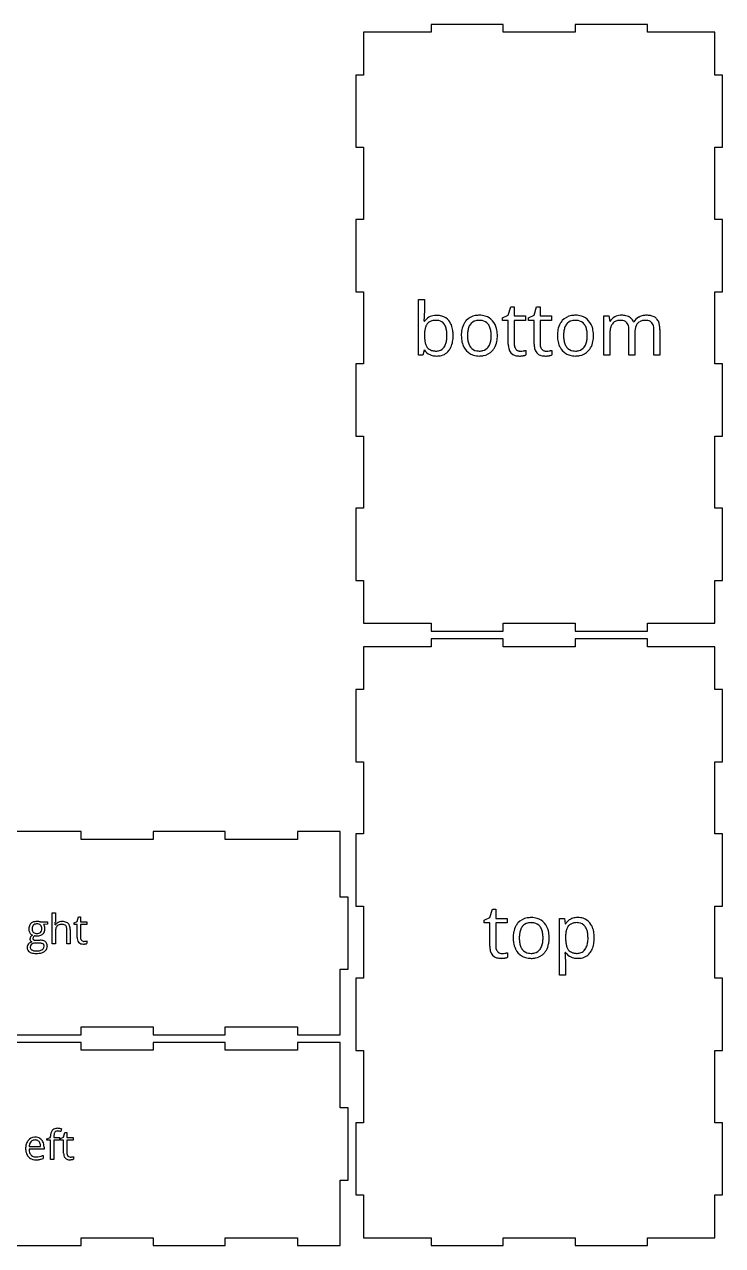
# Model space of a CAD drawing. Header units: millimetres. Extents: x 0 to 521, y 3 to 472.
# Drawn here: x 252.6 to 521, y 3 to 472 of the extents above; entities that cross this region are included whole.
import ezdxf

# ---------------------------------------------------------------- set-up
doc = ezdxf.new("R2010")
doc.units = ezdxf.units.MM

msp = doc.modelspace()

# ---------------------------------------------------------------- linework, layer by layer
at = {"layer": 'bottom_labelLayer'}
for p, q in [((404.11, 344.93), (404.11, 366.35)), ((404.11, 366.35), (406.4, 366.35)), ((406.4, 366.35), (406.4, 361.15)), ((438.59, 360.29), (439.55, 363.51)), ((439.55, 363.51), (440.88, 363.51)), ((440.88, 363.51), (440.88, 360.02)), ((448.54, 360.29), (449.51, 363.51)), ((449.51, 363.51), (450.83, 363.51)), ((450.83, 363.51), (450.83, 360.02)), ((406.29, 358.01), (406.4, 358.01)), ((436.43, 359.34), (438.59, 360.29)), ((436.43, 358.24), (436.43, 359.34)), ((438.59, 358.24), (436.43, 358.24)), ((438.59, 349.26), (438.59, 358.24)), ((440.88, 360.02), (445.25, 360.02)), ((445.25, 358.24), (440.88, 358.24)), ((440.88, 358.24), (440.88, 349.36)), ((445.25, 360.02), (445.25, 358.24)), ((446.38, 359.34), (448.54, 360.29)), ((446.38, 358.24), (446.38, 359.34)), ((448.54, 358.24), (446.38, 358.24)), ((448.54, 349.26), (448.54, 358.24)), ((450.83, 360.02), (455.21, 360.02)), ((455.21, 358.24), (450.83, 358.24)), ((450.83, 358.24), (450.83, 349.36)), ((455.21, 360.02), (455.21, 358.24)), ((475.37, 344.93), (475.37, 360.02)), ((475.37, 360.02), (477.23, 360.02)), ((477.23, 360.02), (477.6, 357.95)), ((477.6, 357.95), (477.71, 357.95)), ((486.8, 357.73), (486.91, 357.73)), ((477.65, 352.84), (477.65, 344.93)), ((484.98, 344.93), (484.98, 354.74)), ((487.26, 353.35), (487.26, 344.93)), ((494.6, 344.93), (494.6, 354.74)), ((496.89, 354.77), (496.89, 344.93)), ((405.75, 344.93), (404.11, 344.93)), ((406.23, 346.87), (405.75, 344.93)), ((406.4, 346.87), (406.23, 346.87)), ((445.36, 346.81), (445.36, 345.06)), ((455.32, 346.81), (455.32, 345.06)), ((477.65, 344.93), (475.37, 344.93)), ((487.26, 344.93), (484.98, 344.93)), ((496.89, 344.93), (494.6, 344.93))]:
    msp.add_line(p, q, dxfattribs=at)
for centre, radius, start, end in [((358.74, 361.11), 47.66, 358.1123, 0.0484), ((372, 360.66), 34.38, 355.7239, 358.1259), ((377.84, 360.26), 28.54, 355.4715, 355.6528), ((410.66, 355.03), 5.2, 95.1835, 145.1109), ((410.57, 354.67), 3.91, 143.3382, 161.256), ((409.84, 355.15), 3.04, 120.1403, 142.4249), ((410.28, 354.33), 3.97, 100.4469, 119.6701), ((410.75, 351.93), 6.42, 89.5731, 100.7324), ((411.12, 352.46), 7.81, 89.8743, 96.8146), ((410.84, 353.06), 5.29, 78.6781, 90.375), ((411.2, 353.28), 6.99, 74.2393, 90.5624), ((411.28, 354.97), 3.33, 35.5408, 79.8011), ((411.66, 354.97), 5.23, 38.5631, 74.067), ((410.91, 354.7), 3.79, 32.7034, 35.5243), ((409.89, 354.12), 4.97, 15.7779, 32.0151), ((410.47, 354.05), 6.74, 16.4709, 38.4075), ((428.39, 353.36), 7.76, 150.7111, 169.4695), ((427.1, 354.02), 6.31, 138.176, 150.2287), ((426.89, 354.19), 6.05, 99.1759, 137.9833), ((427.83, 354.03), 4.73, 142.9026, 162.375), ((426.94, 354.65), 3.64, 103.4685, 142.3119), ((427.48, 351.41), 8.88, 89.7326, 100.076), ((427.4, 352.91), 5.44, 89.4806, 103.8805), ((427.48, 352.59), 5.76, 79.3453, 90.3175), ((427.59, 352.61), 7.68, 73.5223, 90.5692), ((427.92, 354.54), 3.76, 37.9578, 80.4006), ((428.05, 354.25), 5.98, 41.1446, 73.2134), ((427.15, 354), 4.71, 20.0257, 37.4351), ((427.19, 353.51), 7.12, 13.5014, 41.0703), ((465.33, 353.36), 7.76, 150.7111, 169.4695), ((464.05, 354.02), 6.31, 138.176, 150.2287), ((463.83, 354.19), 6.05, 99.1759, 137.9833), ((464.78, 354.03), 4.73, 142.9026, 162.375), ((463.89, 354.65), 3.64, 103.4685, 142.3119), ((464.42, 351.41), 8.88, 89.7326, 100.076), ((464.34, 352.91), 5.44, 89.4806, 103.8805), ((464.43, 352.59), 5.76, 79.3453, 90.3175), ((464.54, 352.61), 7.68, 73.5223, 90.5692), ((464.86, 354.54), 3.76, 37.9578, 80.4006), ((464.99, 354.25), 5.98, 41.1446, 73.2134), ((464.09, 354), 4.71, 20.0257, 37.4351), ((464.13, 353.51), 7.12, 13.5014, 41.0703), ((481.58, 355.67), 4.49, 117.121, 149.5424), ((481.72, 354.76), 3.83, 143.077, 161.3914), ((481.02, 355.23), 3, 123.7021, 142.3022), ((481.32, 354.72), 3.59, 101.1546, 123.0656), ((482.04, 354.86), 5.43, 93.8343, 117.5072), ((481.75, 352.67), 5.68, 89.5573, 101.4832), ((482.17, 353.74), 6.55, 89.9662, 94.2832), ((481.81, 353), 5.35, 85.5238, 90.0793), ((482.24, 352.81), 7.48, 77.5572, 90.5513), ((481.96, 354.55), 3.79, 72.3601, 85.9562), ((482.4, 355.87), 2.4, 41.0611, 72.8994), ((482.94, 355.8), 4.42, 52.7027, 78.0054), ((482.09, 355.67), 2.76, 20.7071, 40.0217), ((480.72, 355.15), 4.23, 7.9864, 20.795), ((483.18, 356.26), 3.9, 22.2098, 51.4971), ((491.05, 355.36), 4.77, 119.4042, 150.1829), ((491.22, 354.75), 3.78, 140.9765, 161.17), ((490.61, 355.19), 3.03, 122.3597, 140.2884), ((491.58, 354.55), 5.73, 118.2583, 120.063), ((491.58, 354.49), 5.79, 95.8635, 117.9693), ((490.95, 354.59), 3.72, 101.0032, 121.784), ((491.39, 352.47), 5.88, 89.5621, 101.2962), ((491.77, 353.08), 7.21, 89.9197, 96.2618), ((491.44, 353.04), 5.31, 85.8144, 90.0686), ((491.83, 352.35), 7.95, 79.9361, 90.3804), ((491.58, 354.55), 3.79, 72.6396, 86.2568), ((492.02, 355.87), 2.41, 41.0408, 73.1793), ((492.36, 355.21), 5.03, 62.9723, 80.1665), ((491.72, 355.67), 2.76, 20.7071, 40.0217), ((490.34, 355.15), 4.23, 7.9864, 20.795), ((492.92, 356.35), 3.77, 44.229, 62.6229), ((492.75, 356.28), 3.94, 19.5612, 43.3161), ((490.36, 355.38), 6.49, 7.5042, 19.9645), ((424.01, 352.5), 17.61, 177.6177, 180.0425), ((421.51, 352.43), 15.11, 179.7763, 185.7075), ((418.71, 352.77), 12.31, 171.0668, 177.8457), ((413.62, 353.59), 7.15, 160.8927, 171.2334), ((406.61, 353.15), 8.38, 6.1649, 16.0396), ((401.53, 352.57), 13.5, 359.7681, 6.3095), ((401.93, 352.46), 13.1, 353.4935, 0.2205), ((407.05, 352.98), 10.32, 5.1339, 16.7973), ((404, 352.41), 13.4, 350.6563, 0.338), ((402.73, 352.52), 14.67, 359.8779, 5.4094), ((432.42, 352.57), 11.87, 169.2443, 180.3881), ((431.99, 352.44), 11.43, 179.7745, 189.0933), ((435, 352.54), 12.08, 173.0086, 180.2464), ((434.49, 352.43), 11.57, 179.706, 187.9161), ((430.63, 353.09), 7.68, 162.0653, 173.1675), ((424.82, 353.14), 7.19, 7.744, 20.069), ((420.64, 352.54), 11.4, 359.7076, 7.8973), ((420.01, 352.44), 12.04, 353.5363, 0.2014), ((423.86, 352.64), 10.55, 1.1277, 13.88), ((422.61, 352.41), 11.81, 349.1762, 0.3863), ((421, 352.49), 13.42, 359.9919, 1.5419), ((469.36, 352.57), 11.87, 169.2443, 180.3881), ((468.93, 352.44), 11.43, 179.7745, 189.0933), ((471.94, 352.54), 12.08, 173.0086, 180.2464), ((471.44, 352.43), 11.57, 179.706, 187.9161), ((467.58, 353.09), 7.68, 162.0653, 173.1675), ((461.76, 353.14), 7.19, 7.744, 20.069), ((457.59, 352.54), 11.4, 359.7076, 7.8973), ((456.95, 352.44), 12.04, 353.5363, 0.2014), ((460.81, 352.64), 10.55, 1.1277, 13.88), ((459.55, 352.41), 11.81, 349.1762, 0.3863), ((457.95, 352.49), 13.42, 359.9919, 1.5419), ((493.57, 352.85), 15.91, 178.0976, 180.0253), ((489.14, 353.05), 11.49, 171.3042, 178.3502), ((484.51, 353.77), 6.8, 161.0235, 171.4469), ((478.24, 354.78), 6.74, 359.6948, 8.1472), ((497.31, 353.41), 10.05, 172.3777, 180.183), ((500, 353.35), 12.73, 179.8945, 180.0001), ((493.5, 353.93), 6.2, 160.8732, 172.5272), ((487.86, 354.78), 6.74, 359.6948, 8.1472), ((486.41, 354.82), 10.48, 359.7107, 7.6907), ((415.55, 351.81), 9.12, 185.5925, 194.2051), ((411.73, 350.82), 5.18, 193.943, 208.0218), ((410.19, 350.04), 3.45, 208.5537, 217.5605), ((410.06, 349.98), 3.32, 218.169, 253.8047), ((411.24, 349.9), 3.29, 286.0163, 326.8497), ((409.61, 350.98), 5.25, 326.7105, 343.6662), ((406.55, 351.91), 8.45, 343.4171, 353.6369), ((410.72, 350.72), 6.42, 321.3161, 335.5436), ((408.67, 351.61), 8.66, 335.8306, 350.8255), ((429.05, 351.94), 8.46, 188.9103, 205.3171), ((428.18, 351.58), 7.51, 205.656, 208.4461), ((427.05, 350.89), 6.19, 207.7947, 238.6758), ((430.25, 351.82), 7.29, 187.7639, 200.0977), ((427.91, 350.96), 4.8, 200.0846, 216.9132), ((427.06, 350.35), 3.75, 217.301, 261.7099), ((427.95, 350.31), 3.69, 284.5662, 322.6334), ((426.97, 351.02), 4.91, 323.0089, 342.639), ((424.16, 351.94), 7.86, 342.3616, 353.7538), ((427.81, 350.98), 6.38, 318.144, 329.7566), ((426.59, 351.61), 7.75, 330.2507, 349.4116), ((445.77, 349.18), 7.18, 179.3551, 192.8478), ((442.17, 348.21), 3.46, 190.3818, 253.8772), ((445.48, 349.33), 4.6, 179.6416, 189.7506), ((443.85, 349.04), 2.95, 189.548, 205.7874), ((443.19, 348.73), 2.22, 206.1294, 221.4084), ((443.11, 348.68), 2.12, 221.5949, 262.3505), ((455.73, 349.18), 7.18, 179.3551, 192.8478), ((452.12, 348.21), 3.46, 190.3818, 253.8772), ((455.43, 349.33), 4.6, 179.6416, 189.7506), ((453.81, 349.04), 2.95, 189.548, 205.7874), ((453.14, 348.73), 2.22, 206.1294, 221.4084), ((453.07, 348.68), 2.12, 221.5949, 262.3505), ((465.99, 351.94), 8.46, 188.9103, 205.3171), ((465.12, 351.58), 7.51, 205.656, 208.4461), ((463.99, 350.89), 6.19, 207.7947, 238.6758), ((467.19, 351.82), 7.29, 187.7639, 200.0977), ((464.85, 350.96), 4.8, 200.0846, 216.9132), ((464, 350.35), 3.75, 217.301, 261.7099), ((464.89, 350.31), 3.69, 284.5662, 322.6334), ((463.91, 351.02), 4.91, 323.0089, 342.639), ((461.1, 351.94), 7.86, 342.3616, 353.7538), ((464.75, 350.98), 6.38, 318.144, 329.7566), ((463.53, 351.61), 7.75, 330.2507, 349.4116), ((410.51, 349.81), 5.06, 215.585, 245.8362), ((410.9, 350.7), 6.03, 245.9802, 255.5456), ((410.68, 351.88), 5.31, 253.1382, 266.8483), ((411.09, 351.58), 6.93, 255.7755, 270.3186), ((410.85, 353.91), 7.35, 266.3775, 270.0511), ((410.91, 351.12), 4.56, 269.3869, 285.8631), ((411.14, 352.4), 7.75, 269.9226, 275.5481), ((411.51, 350.08), 5.41, 274.064, 321.4081), ((427.12, 351.04), 6.36, 238.8116, 253.2428), ((427.37, 351.99), 7.34, 253.5437, 270.4182), ((427.45, 352.24), 5.68, 260.5033, 270.2477), ((427.46, 353.53), 8.88, 269.7503, 279.8033), ((427.53, 351.87), 5.31, 269.4482, 284.7256), ((428.03, 350.8), 6.09, 278.8959, 317.9979), ((442.88, 350.62), 5.97, 253.7848, 270.8852), ((443.29, 349.59), 3.06, 261.3266, 270.1913), ((442.97, 350.51), 5.86, 270.0031, 270.7603), ((442.93, 351.77), 7.13, 270.8932, 275.5484), ((443.31, 354.04), 7.51, 269.8804, 278.3028), ((442.67, 354.54), 9.91, 275.526, 279.294), ((442.9, 353.21), 8.55, 279.1862, 280.1143), ((443.39, 353.46), 6.92, 278.4154, 279.0079), ((443.29, 351.13), 6.43, 280.0069, 283.3736), ((442.54, 358.84), 12.36, 278.959, 280.5104), ((443.86, 348.74), 3.98, 283.307, 288.1198), ((443.35, 354.53), 7.98, 280.4848, 282.6268), ((444.05, 351.41), 4.78, 282.5877, 285.5795), ((444.4, 347.1), 2.25, 287.9888, 295.3048), ((444.4, 350.11), 3.44, 285.7245, 286.2558), ((452.83, 350.62), 5.97, 253.7848, 270.8852), ((453.24, 349.59), 3.06, 261.3266, 270.1913), ((452.92, 350.51), 5.86, 270.0031, 270.7603), ((452.89, 351.77), 7.13, 270.8932, 275.5484), ((453.27, 354.04), 7.51, 269.8804, 278.3028), ((452.62, 354.54), 9.91, 275.526, 279.294), ((452.86, 353.21), 8.55, 279.1862, 280.1143), ((453.34, 353.46), 6.92, 278.4154, 279.0079), ((453.24, 351.13), 6.43, 280.0069, 283.3736), ((452.5, 358.84), 12.36, 278.959, 280.5104), ((453.82, 348.74), 3.98, 283.307, 288.1198), ((453.3, 354.53), 7.98, 280.4848, 282.6268), ((454.01, 351.41), 4.78, 282.5877, 285.5795), ((454.36, 347.1), 2.25, 287.9888, 295.3048), ((454.36, 350.11), 3.44, 285.7245, 286.2558), ((464.07, 351.04), 6.36, 238.8116, 253.2428), ((464.31, 351.99), 7.34, 253.5437, 270.4182), ((464.4, 352.24), 5.68, 260.5033, 270.2477), ((464.4, 353.53), 8.88, 269.7503, 279.8033), ((464.47, 351.87), 5.31, 269.4482, 284.7256), ((464.97, 350.8), 6.09, 278.8959, 317.9979)]:
    msp.add_arc(centre, radius, start, end, dxfattribs=at)
at = {"layer": 'bottom_outsideCutPath'}
for p, q in [((436.64, 472), (408.91, 472)), ((408.91, 472), (408.91, 469)), ((436.64, 469), (436.64, 472)), ((492.09, 472), (464.36, 472)), ((464.36, 472), (464.36, 469)), ((492.09, 469), (492.09, 472)), ((383, 469), (383, 452.53)), ((408.91, 469), (383, 469)), ((464.36, 469), (436.64, 469)), ((518, 469), (492.09, 469)), ((518, 452.53), (518, 469)), ((383, 452.53), (380, 452.53)), ((380, 452.53), (380, 424.81)), ((521, 452.53), (518, 452.53)), ((521, 424.81), (521, 452.53)), ((380, 424.81), (383, 424.81)), ((383, 424.81), (383, 397.09)), ((518, 397.09), (518, 424.81)), ((518, 424.81), (521, 424.81)), ((383, 397.09), (380, 397.09)), ((380, 397.09), (380, 369.36)), ((521, 397.09), (518, 397.09)), ((521, 369.36), (521, 397.09)), ((380, 369.36), (383, 369.36)), ((383, 369.36), (383, 341.64)), ((518, 341.64), (518, 369.36)), ((518, 369.36), (521, 369.36)), ((383, 341.64), (380, 341.64)), ((380, 341.64), (380, 313.91)), ((521, 341.64), (518, 341.64)), ((521, 313.91), (521, 341.64)), ((380, 313.91), (383, 313.91)), ((383, 313.91), (383, 286.19)), ((518, 286.19), (518, 313.91)), ((518, 313.91), (521, 313.91)), ((383, 286.19), (380, 286.19)), ((380, 286.19), (380, 258.47)), ((521, 286.19), (518, 286.19)), ((521, 258.47), (521, 286.19)), ((380, 258.47), (383, 258.47)), ((383, 258.47), (383, 242)), ((518, 242), (518, 258.47)), ((518, 258.47), (521, 258.47)), ((383, 242), (408.91, 242)), ((408.91, 242), (408.91, 239)), ((436.64, 239), (436.64, 242)), ((436.64, 242), (464.36, 242)), ((464.36, 242), (464.36, 239)), ((492.09, 239), (492.09, 242)), ((492.09, 242), (518, 242)), ((408.91, 239), (436.64, 239)), ((464.36, 239), (492.09, 239))]:
    msp.add_line(p, q, dxfattribs=at)
at = {"layer": 'left_labelLayer'}
for p, q in [((266.9, 47.78), (266.57, 46.76)), ((261.17, 44.05), (262.66, 44.5)), ((261.17, 43.47), (261.17, 44.05)), ((262.66, 43.47), (261.17, 43.47)), ((262.66, 44.5), (262.66, 44.97)), ((262.66, 36.11), (262.66, 43.47)), ((263.92, 45), (263.92, 44.46)), ((263.92, 44.46), (266.05, 44.46)), ((266.05, 43.47), (263.92, 43.47)), ((263.92, 43.47), (263.92, 36.11)), ((266.05, 44.46), (266.05, 43.47)), ((266.47, 44.08), (267.66, 44.61)), ((266.47, 43.47), (266.47, 44.08)), ((267.66, 43.47), (266.47, 43.47)), ((267.66, 44.61), (268.2, 46.39)), ((267.66, 38.51), (267.66, 43.47)), ((268.2, 46.39), (268.93, 46.39)), ((268.93, 46.39), (268.93, 44.46)), ((268.93, 44.46), (271.35, 44.46)), ((271.35, 43.47), (268.93, 43.47)), ((268.93, 43.47), (268.93, 38.56)), ((271.35, 44.46), (271.35, 43.47)), ((260.13, 40.05), (254.38, 40.05)), ((254.41, 41.08), (258.77, 41.08)), ((259.77, 37.62), (259.77, 36.5)), ((260.13, 40.85), (260.13, 40.05)), ((263.92, 36.11), (262.66, 36.11)), ((271.41, 37.15), (271.41, 36.18))]:
    msp.add_line(p, q, dxfattribs=at)
for centre, radius, start, end in [((265.37, 45.59), 2.65, 141.7434, 168.2322), ((264.98, 45.79), 2.22, 98.2552, 139.6203), ((265.16, 45.89), 1.1, 102.7677, 144.338), ((265.33, 44.2), 3.84, 89.6697, 99.9314), ((265.31, 45.3), 1.71, 89.4859, 103.4198), ((265.32, 44.28), 2.72, 83.0761, 89.7927), ((265.33, 43.97), 4.07, 81.5641, 89.7017), ((265.15, 42.95), 4.06, 76.5183, 83.0217), ((265.04, 41.98), 6.09, 75.974, 81.6565), ((264.55, 39.94), 8.19, 73.2964, 76.0946), ((257.54, 40.7), 4.43, 149.4071, 169.1854), ((256.94, 41.02), 3.74, 140.1056, 148.9067), ((256.57, 41.36), 3.24, 92.4763, 140.5386), ((256.97, 41.23), 2.5, 138.0995, 160.5866), ((256.54, 41.6), 1.93, 106.4657, 137.9176), ((256.69, 41.06), 2.49, 89.4422, 106.209), ((256.73, 40.14), 4.47, 89.9638, 93.9177), ((256.73, 40.95), 2.6, 79.6469, 90.291), ((256.77, 40.76), 3.85, 74.2126, 90.545), ((256.92, 41.8), 1.73, 40.0823, 80.6243), ((257.01, 41.65), 2.93, 41.2065, 74.0233), ((256.74, 41.66), 1.96, 23.4821, 39.7072), ((256.01, 41.36), 2.75, 8.7342, 23.2772), ((256.55, 41.25), 3.54, 11.5994, 41.1496), ((267.78, 45.03), 5.12, 167.5776, 180.6587), ((269.89, 45), 5.97, 178.1973, 180.0231), ((268.26, 45.07), 4.33, 171.6527, 178.4384), ((266.53, 45.33), 2.58, 161.8437, 171.7847), ((265.47, 45.69), 1.46, 145.0688, 162.1802), ((264.67, 40.93), 6.14, 71.9613, 76.5918), ((259.71, 40.26), 6.64, 168.9539, 180.3843), ((260.29, 40.21), 7.22, 179.9887, 181.7991), ((258.67, 40.12), 5.6, 181.3574, 194.492), ((256.86, 39.62), 3.72, 194.0877, 223.0538), ((259.45, 40.16), 5.08, 181.1447, 190.8007), ((259.17, 40.65), 4.78, 172.1545, 174.7615), ((258.08, 40.82), 3.68, 160.3353, 172.5315), ((257.66, 39.8), 3.25, 190.6006, 206.0275), ((256.87, 39.43), 2.37, 206.295, 222.5558), ((256.8, 39.39), 2.3, 223.0645, 258.1401), ((257.08, 43.74), 6.68, 270.1984, 292.209), ((254.47, 41.11), 4.31, 359.6745, 8.9225), ((256.76, 44.66), 7.65, 291.8256, 293.1613), ((254.98, 40.89), 5.15, 359.6148, 12.0336), ((271.64, 38.46), 3.97, 179.3551, 192.8477), ((269.64, 37.92), 1.91, 190.3818, 253.8772), ((271.47, 38.55), 2.55, 179.6417, 189.7506), ((270.58, 38.38), 1.63, 189.5479, 205.7874), ((270.21, 38.21), 1.23, 206.1295, 221.4084), ((256.66, 39.48), 3.48, 223.5466, 256.1957), ((257.02, 40.87), 4.91, 256.0088, 270.4848), ((257.08, 40.54), 3.48, 257.5312, 270.4319), ((257.07, 46.26), 10.3, 269.967, 271.9931), ((257.16, 43.77), 7.82, 271.912, 275.9727), ((257.43, 41.28), 5.31, 275.9055, 281.6604), ((257.3, 41.76), 5.8, 281.9936, 287.8851), ((256.75, 43.46), 7.59, 287.9023, 293.4862), ((270.04, 39.26), 3.3, 253.7848, 270.8853), ((270.16, 38.18), 1.17, 221.5949, 262.3505), ((270.26, 38.69), 1.69, 261.3267, 270.1913), ((270.09, 39.2), 3.24, 270.0032, 270.7607), ((270.07, 39.9), 3.94, 270.8932, 275.5484), ((270.28, 41.15), 4.15, 269.8803, 278.3029), ((269.92, 41.43), 5.48, 275.5261, 279.294), ((270.05, 40.69), 4.73, 279.1864, 280.1144), ((270.32, 40.83), 3.82, 278.4153, 279.0084), ((270.26, 39.54), 3.56, 280.0071, 283.3734), ((269.85, 43.81), 6.84, 278.959, 280.5105), ((270.58, 38.22), 2.2, 283.307, 288.1197), ((270.3, 41.42), 4.42, 280.4848, 282.6269), ((270.68, 39.69), 2.64, 282.5877, 285.5794), ((270.88, 37.31), 1.24, 287.9888, 295.3048), ((270.88, 38.97), 1.9, 285.724, 286.257)]:
    msp.add_arc(centre, radius, start, end, dxfattribs=at)
at = {"layer": 'left_outsideCutPath'}
for p, q in [((274.36, 81), (246.64, 81)), ((274.36, 78), (274.36, 81)), ((329.81, 81), (302.09, 81)), ((302.09, 81), (302.09, 78)), ((329.81, 78), (329.81, 81)), ((374, 81), (357.53, 81)), ((357.53, 81), (357.53, 78)), ((374, 55.86), (374, 81)), ((302.09, 78), (274.36, 78)), ((357.53, 78), (329.81, 78)), ((377, 55.86), (374, 55.86)), ((377, 28.14), (377, 55.86)), ((374, 3), (374, 28.14)), ((374, 28.14), (377, 28.14)), ((274.36, 3), (274.36, 6)), ((274.36, 6), (302.09, 6)), ((302.09, 6), (302.09, 3)), ((329.81, 3), (329.81, 6)), ((329.81, 6), (357.53, 6)), ((357.53, 6), (357.53, 3)), ((246.64, 3), (274.36, 3)), ((302.09, 3), (329.81, 3)), ((357.53, 3), (374, 3))]:
    msp.add_line(p, q, dxfattribs=at)
at = {"layer": 'right_labelLayer'}
for p, q in [((258.62, 127.3), (261.51, 127.3)), ((261.51, 127.3), (261.51, 126.5)), ((263.22, 118.95), (263.22, 130.8)), ((263.22, 130.8), (264.49, 130.8)), ((264.49, 130.8), (264.49, 127.21)), ((271.69, 126.92), (272.89, 127.45)), ((271.69, 126.31), (271.69, 126.92)), ((272.89, 127.45), (273.42, 129.23)), ((273.42, 129.23), (274.15, 129.23)), ((274.15, 129.23), (274.15, 127.3)), ((274.15, 127.3), (276.58, 127.3)), ((276.58, 127.3), (276.58, 126.31)), ((261.51, 126.5), (259.96, 126.31)), ((264.43, 126.14), (264.5, 126.14)), ((264.49, 123.31), (264.49, 118.95)), ((268.94, 118.95), (268.94, 124.35)), ((270.2, 124.39), (270.2, 118.95)), ((272.89, 126.31), (271.69, 126.31)), ((272.89, 121.35), (272.89, 126.31)), ((276.58, 126.31), (274.15, 126.31)), ((274.15, 126.31), (274.15, 121.4)), ((258.19, 119.14), (256.67, 119.14)), ((257.11, 120.27), (258.59, 120.27)), ((264.49, 118.95), (263.22, 118.95)), ((270.2, 118.95), (268.94, 118.95)), ((276.64, 119.99), (276.64, 119.02))]:
    msp.add_line(p, q, dxfattribs=at)
for centre, radius, start, end in [((256.73, 124.93), 2.4, 132.3288, 167.3341), ((256.89, 124.7), 2.69, 106.2189, 131.5378), ((257.3, 123.37), 4.08, 93.633, 106.5409), ((257.44, 121.86), 5.58, 89.938, 94.0268), ((257.46, 122.6), 4.85, 82.5852, 90.185), ((257.61, 123.75), 3.69, 74.0089, 82.5695), ((256.98, 127.05), 7.51, 354.9829, 357.8943), ((253.11, 127.2), 11.37, 357.8674, 0.0683), ((266.64, 124.8), 2.53, 119.8316, 147.9726), ((266.95, 124.33), 3.09, 116.6657, 120.4183), ((267.01, 124.18), 3.25, 96.6653, 116.3782), ((267.13, 123.33), 4.1, 89.8927, 96.9959), ((267.17, 122.3), 5.13, 80.6863, 90.3537), ((267.49, 124.18), 3.22, 65.6023, 80.8844), ((267.87, 125.05), 2.28, 46.7401, 65.4131), ((267.9, 125.13), 2.2, 19.2204, 45.7661), ((257.94, 124.62), 3.65, 166.8196, 180.4839), ((257.48, 124.59), 3.19, 179.9759, 183.6207), ((256.9, 124.53), 2.61, 183.0161, 212.3123), ((257.01, 124.6), 2.75, 212.4714, 215.8875), ((256.6, 124.27), 2.22, 215.1641, 247.4748), ((257.13, 119.78), 2.8, 125.2212, 132.8656), ((257.81, 118.83), 3.97, 121.2352, 125.3795), ((258.86, 124.63), 3.33, 175.3393, 180.0864), ((258.01, 124.6), 2.47, 179.5618, 191.6529), ((257.9, 124.72), 2.36, 162.5912, 175.7343), ((257.15, 124.42), 1.59, 191.3555, 213.3661), ((257.1, 124.98), 1.52, 135.584, 163.0016), ((256.94, 124.3), 1.35, 213.9574, 227.7972), ((257.05, 125.02), 1.46, 122.5211, 134.9967), ((257.12, 124.52), 1.63, 228.2621, 254.7341), ((257.18, 124.78), 1.73, 101.062, 121.9739), ((257.71, 120.02), 2.25, 117.3935, 128.4095), ((257.3, 125.39), 3.43, 259.4963, 263.3904), ((257.35, 125.3), 2.45, 254.4017, 267.4349), ((257.37, 123.87), 2.65, 89.5859, 101.3334), ((257.36, 126.02), 4.06, 263.4837, 270.1272), ((257.41, 126.1), 3.26, 267.0154, 270.0324), ((257.38, 127.45), 5.49, 269.9692, 272.9312), ((257.42, 123.78), 2.75, 76.1095, 90.7028), ((257.45, 125.6), 2.75, 269.2257, 284.3773), ((257.47, 126.13), 4.17, 272.5335, 285.258), ((257.78, 125.04), 1.44, 13.9536, 77.6674), ((257.82, 124.29), 1.39, 282.7797, 346.4828), ((257.85, 124.82), 2.8, 284.9316, 310.6223), ((256.54, 124.68), 2.72, 359.1806, 15.0432), ((256.7, 124.61), 2.56, 345.4362, 0.7466), ((258.15, 124.47), 2.34, 310.6098, 342.0924), ((258.35, 125.04), 2.05, 29.4584, 38.3577), ((257.51, 124.56), 3.02, 23.1846, 29.5422), ((256.71, 124.2), 3.9, 21.2507, 23.3488), ((258.07, 124.75), 2.43, 6.8505, 20.9872), ((257.61, 124.62), 2.9, 342.565, 0.5958), ((257.39, 124.65), 3.12, 359.8711, 7.0432), ((259.53, 126.83), 4.95, 351.9713, 354.9619), ((270.54, 123.41), 6.05, 171.3202, 178.3407), ((272.65, 123.32), 8.16, 178.108, 180.0229), ((268.18, 123.78), 3.66, 160.1567, 171.5313), ((266.72, 124.32), 2.1, 140.6208, 160.5049), ((266.44, 124.51), 1.77, 118.4551, 139.6706), ((266.72, 123.97), 2.38, 100.1068, 118.0847), ((266.99, 122.55), 3.83, 89.592, 100.3595), ((267.03, 123.02), 3.35, 84.0198, 90.151), ((267.15, 124.1), 2.27, 71.0828, 84.3691), ((267.44, 124.89), 1.43, 43.3791, 71.5386), ((267.36, 124.86), 1.5, 22.7025, 42.342), ((266.69, 124.58), 2.23, 8.4931, 22.658), ((265.36, 124.37), 3.57, 359.6714, 8.6877), ((266.63, 124.66), 3.56, 6.4734, 19.6468), ((264.73, 124.41), 5.47, 359.7945, 6.7744), ((255.57, 117.56), 1.93, 138.3916, 181.0053), ((256.3, 117.53), 2.67, 179.9784, 183.0226), ((255.68, 117.47), 2.05, 182.208, 207.7462), ((255.77, 117.38), 2.21, 113.8122, 138.3496), ((256.18, 120.77), 1.45, 161.7226, 180.4843), ((256.19, 120.76), 1.45, 179.9837, 182.9377), ((255.91, 120.73), 1.17, 182.1768, 215.3415), ((256.02, 120.82), 1.28, 144.4964, 161.335), ((256.88, 117.56), 2.02, 168.2581, 180.382), ((256.12, 117.53), 1.27, 179.2208, 200.9355), ((256.16, 116.55), 3.13, 102.2871, 114.1173), ((256.2, 117.72), 1.33, 130.7945, 169.0413), ((256.22, 120.96), 1.56, 215.4651, 217.1747), ((256.45, 120.5), 1.81, 132.7259, 144.148), ((256.04, 120.8), 1.31, 216.5861, 245.4969), ((256.29, 117.6), 1.48, 117.2305, 130.5023), ((256.47, 117.23), 1.9, 99.8103, 116.823), ((256.82, 120.95), 0.951, 147.5369, 180.2592), ((256.52, 120.94), 0.655, 179.2919, 198.3581), ((256.4, 120.9), 0.529, 199.2292, 239.5691), ((257.13, 120.74), 1.33, 128.0882, 147.14), ((256.5, 121.04), 0.703, 238.221, 239.8449), ((256.58, 121.21), 0.887, 240.7303, 254.5026), ((256.65, 116.23), 2.91, 89.6435, 100.0209), ((256.82, 122.04), 1.76, 254.1636, 262.2124), ((257.01, 123.38), 3.11, 262.0556, 267.2083), ((257.11, 125.08), 4.81, 267.092, 270.0863), ((258.21, 111.09), 8.05, 86.5054, 90.1399), ((258.62, 115.1), 5.18, 81.5744, 90.306), ((258.41, 114.37), 4.76, 81.4173, 86.5756), ((258.75, 116.55), 2.56, 73.41, 81.5908), ((258.9, 116.95), 3.3, 68.3672, 81.7399), ((259.15, 117.85), 1.2, 58.9971, 73.8587), ((259.34, 118.2), 0.797, 31.5095, 58.0777), ((258.8, 117.91), 1.38, 319.0765, 1.1407), ((259.13, 118.08), 1.04, 10.6609, 30.9362), ((259.27, 117.9), 2.29, 52.1879, 68.2501), ((258.47, 117.95), 1.71, 359.5461, 10.9905), ((259.53, 118.25), 1.85, 8.6201, 51.8982), ((258.67, 118.01), 2.74, 340.5269, 0.7202), ((258.62, 118.05), 2.78, 359.743, 9.7326), ((276.86, 121.3), 3.97, 179.3551, 192.8477), ((274.87, 120.76), 1.91, 190.3818, 253.8772), ((276.7, 121.38), 2.55, 179.6417, 189.7506), ((275.8, 121.22), 1.63, 189.5479, 205.7874), ((275.43, 121.05), 1.23, 206.1295, 221.4084), ((275.26, 122.1), 3.3, 253.7848, 270.8853), ((275.39, 121.02), 1.17, 221.5949, 262.3505), ((275.49, 121.53), 1.69, 261.3267, 270.1913), ((275.31, 122.04), 3.24, 270.0032, 270.7607), ((275.29, 122.74), 3.94, 270.8932, 275.5484), ((275.5, 123.99), 4.15, 269.8803, 278.3029), ((275.15, 124.27), 5.48, 275.5261, 279.294), ((275.28, 123.53), 4.73, 279.1864, 280.1144), ((275.54, 123.67), 3.82, 278.4153, 279.0084), ((275.49, 122.38), 3.56, 280.0071, 283.3734), ((275.08, 126.65), 6.84, 278.959, 280.5105), ((275.81, 121.06), 2.2, 283.307, 288.1197), ((275.52, 124.26), 4.42, 280.4848, 282.6269), ((275.91, 122.53), 2.64, 282.5877, 285.5794), ((276.11, 120.15), 1.24, 287.9888, 295.3048), ((276.11, 121.81), 1.9, 285.724, 286.257), ((255.64, 117.49), 2.02, 208.9036, 236.4232), ((256.17, 118.24), 2.94, 235.9668, 251.2229), ((255.97, 117.49), 1.12, 202.0287, 236.1457), ((256.67, 119.71), 4.49, 251.2102, 262.7064), ((256.2, 117.78), 1.48, 235.0634, 238.5042), ((256.46, 118.26), 2.02, 239.1066, 254.4863), ((256.82, 119.47), 3.29, 254.2324, 263.4938), ((257.01, 122.28), 7.08, 262.5635, 270.2699), ((257.04, 121.35), 5.18, 263.4108, 270.1457), ((257.06, 122.6), 6.43, 269.9085, 270.0012), ((257.09, 125.22), 10.02, 269.7545, 276.6169), ((257.09, 124.67), 8.5, 269.7958, 275.3991), ((257.41, 121.4), 5.22, 275.2957, 283.3516), ((257.54, 121.49), 6.26, 276.494, 286.4954), ((257.93, 119.27), 3.02, 283.137, 295.8573), ((258.31, 118.43), 2.1, 296.4047, 301.8009), ((258.25, 119.12), 3.79, 286.2542, 302.528), ((258.46, 118.22), 1.84, 301.2231, 318.6238), ((258.65, 118.44), 3.01, 303.1869, 304.1722), ((259.07, 117.91), 2.33, 302.9904, 339.5494)]:
    msp.add_arc(centre, radius, start, end, dxfattribs=at)
at = {"layer": 'right_outsideCutPath'}
for p, q in [((274.36, 162), (246.64, 162)), ((274.36, 159), (274.36, 162)), ((329.81, 162), (302.09, 162)), ((302.09, 162), (302.09, 159)), ((329.81, 159), (329.81, 162)), ((374, 162), (357.53, 162)), ((357.53, 162), (357.53, 159)), ((374, 136.86), (374, 162)), ((302.09, 159), (274.36, 159)), ((357.53, 159), (329.81, 159)), ((377, 136.86), (374, 136.86)), ((377, 109.14), (377, 136.86)), ((374, 84), (374, 109.14)), ((374, 109.14), (377, 109.14)), ((274.36, 84), (274.36, 87)), ((274.36, 87), (302.09, 87)), ((302.09, 87), (302.09, 84)), ((329.81, 84), (329.81, 87)), ((329.81, 87), (357.53, 87)), ((357.53, 87), (357.53, 84)), ((246.64, 84), (274.36, 84)), ((302.09, 84), (329.81, 84)), ((357.53, 84), (374, 84))]:
    msp.add_line(p, q, dxfattribs=at)
at = {"layer": 'top_labelLayer'}
for p, q in [((431.53, 128.96), (432.49, 132.18)), ((432.49, 132.18), (433.81, 132.18)), ((433.81, 132.18), (433.81, 128.68)), ((429.36, 128.01), (431.53, 128.96)), ((429.36, 126.91), (429.36, 128.01)), ((431.53, 126.91), (429.36, 126.91)), ((431.53, 117.93), (431.53, 126.91)), ((433.81, 128.68), (438.19, 128.68)), ((438.19, 126.91), (433.81, 126.91)), ((433.81, 126.91), (433.81, 118.03)), ((438.19, 128.68), (438.19, 126.91)), ((458.35, 106.82), (458.35, 128.68)), ((458.35, 128.68), (460.21, 128.68)), ((460.21, 128.68), (460.52, 126.62)), ((460.52, 126.62), (460.63, 126.62)), ((460.63, 121.66), (460.63, 121.15)), ((438.3, 115.48), (438.3, 113.73)), ((460.63, 115.53), (460.47, 115.53)), ((460.63, 113.03), (460.63, 106.82)), ((460.63, 106.82), (458.35, 106.82))]:
    msp.add_line(p, q, dxfattribs=at)
for centre, radius, start, end in [((447.03, 122.69), 6.31, 138.176, 150.2287), ((446.81, 122.85), 6.05, 99.1759, 137.9833), ((446.87, 123.32), 3.64, 103.4685, 142.3119), ((447.4, 120.08), 8.88, 89.7326, 100.076), ((447.32, 121.58), 5.44, 89.4806, 103.8805), ((447.41, 121.25), 5.76, 79.3453, 90.3175), ((447.52, 121.28), 7.68, 73.5223, 90.5692), ((447.84, 123.21), 3.76, 37.9578, 80.4006), ((447.97, 122.92), 5.98, 41.1446, 73.2134), ((447.11, 122.18), 7.12, 13.5014, 41.0703), ((465.67, 123.08), 6.15, 132.3565, 144.9196), ((464.73, 124.11), 4.76, 115.4006, 132.3118), ((464.52, 122.9), 4.07, 100.0868, 118.1918), ((465.09, 123.22), 5.72, 97.7066, 114.8821), ((464.99, 120.43), 6.59, 89.5904, 100.3502), ((465.35, 121.55), 7.41, 89.8468, 97.9474), ((465.05, 122.1), 4.92, 84.0379, 90.0848), ((465.44, 121.95), 7.01, 74.1924, 90.5785), ((465.26, 123.45), 3.56, 35.4482, 85.2267), ((465.93, 123.72), 5.18, 38.0523, 74.0417), ((464.59, 122.69), 6.86, 16.3356, 37.9091), ((452.34, 121.23), 11.87, 169.2443, 180.3881), ((448.31, 122.03), 7.76, 150.7111, 169.4695), ((454.92, 121.2), 12.08, 173.0086, 180.2464), ((450.56, 121.76), 7.68, 162.0653, 173.1675), ((447.76, 122.69), 4.73, 142.9026, 162.375), ((447.07, 122.66), 4.71, 20.0257, 37.4351), ((444.75, 121.81), 7.19, 7.744, 20.069), ((440.57, 121.21), 11.4, 359.7076, 7.8973), ((443.79, 121.31), 10.55, 1.1277, 13.88), ((475.18, 121.52), 14.55, 178.0662, 179.4474), ((471.59, 121.69), 10.95, 171.0868, 178.3247), ((467.35, 122.38), 6.66, 160.2896, 171.2453), ((464.78, 123.32), 3.92, 141.8891, 160.5973), ((464.04, 123.84), 3.02, 118.5569, 141.0243), ((464.23, 122.67), 4.85, 19.8991, 35.898), ((461.93, 121.84), 7.3, 7.715, 19.886), ((457.73, 121.24), 11.53, 359.7108, 7.861), ((461.08, 121.61), 10.54, 4.5767, 16.6089), ((456.75, 121.18), 14.88, 359.9003, 4.9018), ((438.71, 117.85), 7.18, 179.3551, 192.8478), ((438.41, 118), 4.6, 179.6416, 189.7506), ((451.91, 121.11), 11.43, 179.7745, 189.0933), ((448.97, 120.61), 8.46, 188.9103, 205.3171), ((454.42, 121.09), 11.57, 179.706, 187.9161), ((450.17, 120.48), 7.29, 187.7639, 200.0977), ((447.83, 119.63), 4.8, 200.0846, 216.9132), ((446.89, 119.69), 4.91, 323.0089, 342.639), ((444.08, 120.61), 7.86, 342.3616, 353.7538), ((439.93, 121.11), 12.04, 353.5363, 0.2014), ((446.51, 120.28), 7.75, 330.2507, 349.4116), ((442.54, 121.07), 11.81, 349.1762, 0.3863), ((440.93, 121.15), 13.42, 359.9919, 1.5419), ((475.75, 121.09), 15.11, 179.7763, 185.7075), ((469.79, 120.48), 9.12, 185.5925, 194.2051), ((465.97, 119.49), 5.18, 193.943, 208.0218), ((463.6, 119.94), 5.53, 325.5754, 344.1505), ((460.74, 120.78), 8.51, 343.9336, 355.1138), ((457.09, 121.15), 12.18, 354.8402, 0.1175), ((462.91, 120.28), 8.66, 335.8306, 350.8255), ((458.23, 121.07), 13.4, 350.6563, 0.338), ((435.1, 116.87), 3.46, 190.3818, 253.8772), ((436.79, 117.71), 2.95, 189.548, 205.7874), ((436.12, 117.4), 2.22, 206.1294, 221.4084), ((435.81, 119.29), 5.97, 253.7848, 270.8852), ((436.05, 117.34), 2.12, 221.5949, 262.3505), ((436.22, 118.26), 3.06, 261.3266, 270.1913), ((435.9, 119.18), 5.86, 270.0031, 270.7603), ((435.87, 120.44), 7.13, 270.8932, 275.5484), ((436.25, 122.71), 7.51, 269.8804, 278.3028), ((435.61, 123.21), 9.91, 275.526, 279.294), ((435.84, 121.87), 8.55, 279.1862, 280.1143), ((436.32, 122.13), 6.92, 278.4154, 279.0079), ((436.22, 119.79), 6.43, 280.0069, 283.3736), ((435.48, 127.51), 12.36, 278.959, 280.5104), ((436.8, 117.4), 3.98, 283.307, 288.1198), ((436.28, 123.2), 7.98, 280.4848, 282.6268), ((436.99, 120.07), 4.78, 282.5877, 285.5795), ((437.34, 115.76), 2.25, 287.9888, 295.3048), ((437.34, 118.78), 3.44, 285.7245, 286.2558), ((448.1, 120.25), 7.51, 205.656, 208.4461), ((446.97, 119.55), 6.19, 207.7947, 238.6758), ((447.05, 119.71), 6.36, 238.8116, 253.2428), ((446.98, 119.02), 3.75, 217.301, 261.7099), ((447.29, 120.66), 7.34, 253.5437, 270.4182), ((447.38, 120.91), 5.68, 260.5033, 270.2477), ((447.39, 122.19), 8.88, 269.7503, 279.8033), ((447.45, 120.54), 5.31, 269.4482, 284.7256), ((447.87, 118.98), 3.69, 284.5662, 322.6334), ((447.95, 119.47), 6.09, 278.8959, 317.9979), ((447.73, 119.64), 6.38, 318.144, 329.7566), ((439.01, 112.82), 21.63, 2.9503, 7.2021), ((442.51, 113.02), 18.13, 0.0318, 2.9016), ((464.75, 118.48), 5.06, 215.585, 245.8362), ((464.43, 118.7), 3.45, 208.5537, 217.5605), ((464.3, 118.65), 3.32, 218.169, 253.8047), ((465.13, 119.37), 6.03, 245.9802, 255.5456), ((464.92, 120.55), 5.31, 253.1382, 266.8483), ((465.33, 120.25), 6.93, 255.7755, 270.3186), ((465.09, 122.58), 7.35, 266.3775, 270.0511), ((465.15, 119.08), 3.85, 269.2257, 292.043), ((465.38, 121.07), 7.75, 269.9226, 275.5481), ((465.75, 118.75), 5.41, 274.064, 321.4081), ((465.2, 118.77), 3.55, 293.143, 324.1354), ((464.43, 119.43), 4.55, 323.1615, 325.0153), ((464.96, 119.39), 6.42, 321.3161, 335.5436)]:
    msp.add_arc(centre, radius, start, end, dxfattribs=at)
at = {"layer": 'top_outsideCutPath'}
for p, q in [((436.64, 236), (408.91, 236)), ((408.91, 236), (408.91, 233)), ((436.64, 233), (436.64, 236)), ((492.09, 236), (464.36, 236)), ((464.36, 236), (464.36, 233)), ((492.09, 233), (492.09, 236)), ((383, 233), (383, 216.53)), ((408.91, 233), (383, 233)), ((464.36, 233), (436.64, 233)), ((518, 233), (492.09, 233)), ((518, 216.53), (518, 233)), ((383, 216.53), (380, 216.53)), ((380, 216.53), (380, 188.81)), ((521, 216.53), (518, 216.53)), ((521, 188.81), (521, 216.53)), ((380, 188.81), (383, 188.81)), ((383, 188.81), (383, 161.09)), ((518, 161.09), (518, 188.81)), ((518, 188.81), (521, 188.81)), ((383, 161.09), (380, 161.09)), ((380, 161.09), (380, 133.36)), ((521, 161.09), (518, 161.09)), ((521, 133.36), (521, 161.09)), ((380, 133.36), (383, 133.36)), ((383, 133.36), (383, 105.64)), ((518, 105.64), (518, 133.36)), ((518, 133.36), (521, 133.36)), ((383, 105.64), (380, 105.64)), ((380, 105.64), (380, 77.91)), ((521, 105.64), (518, 105.64)), ((521, 77.91), (521, 105.64)), ((380, 77.91), (383, 77.91)), ((383, 77.91), (383, 50.19)), ((518, 50.19), (518, 77.91)), ((518, 77.91), (521, 77.91)), ((383, 50.19), (380, 50.19)), ((380, 50.19), (380, 22.47)), ((521, 50.19), (518, 50.19)), ((521, 22.47), (521, 50.19)), ((380, 22.47), (383, 22.47)), ((383, 22.47), (383, 6)), ((518, 6), (518, 22.47)), ((518, 22.47), (521, 22.47)), ((383, 6), (408.91, 6)), ((408.91, 6), (408.91, 3)), ((436.64, 3), (436.64, 6)), ((436.64, 6), (464.36, 6)), ((464.36, 6), (464.36, 3)), ((492.09, 3), (492.09, 6)), ((492.09, 6), (518, 6)), ((408.91, 3), (436.64, 3)), ((464.36, 3), (492.09, 3))]:
    msp.add_line(p, q, dxfattribs=at)

doc.saveas('drawing.dxf')
